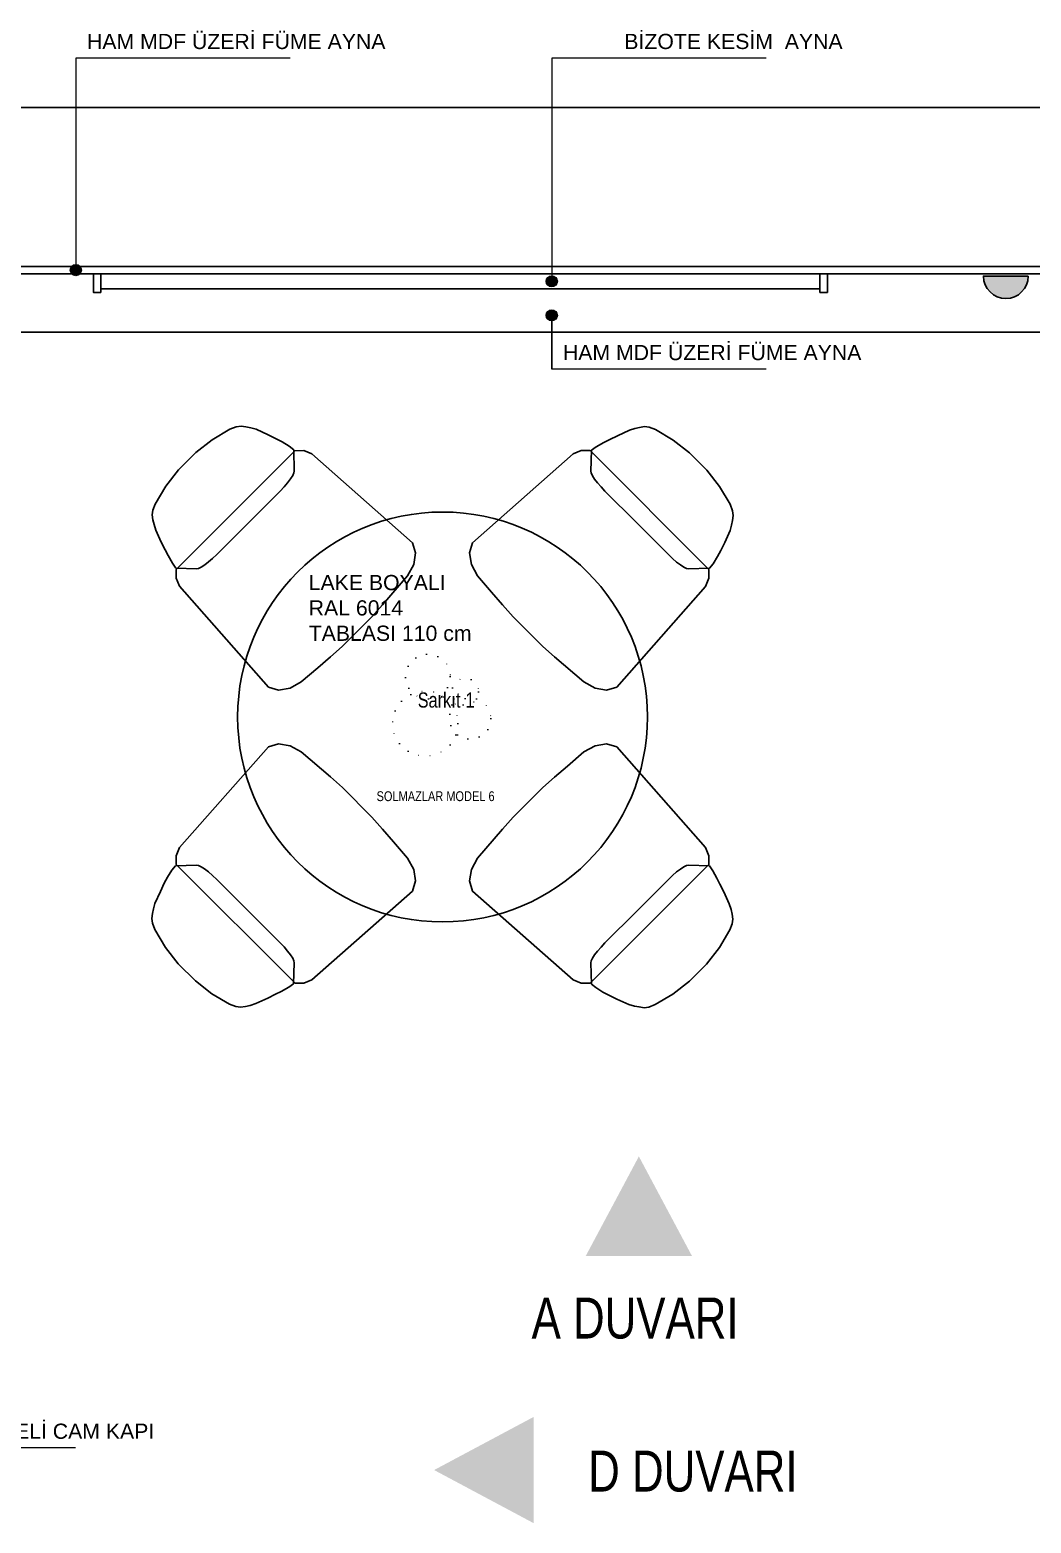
# Model space of a CAD drawing. Header units: millimetres. Extents: x 7687 to 15428, y -715 to 4028.
# Drawn here: x 8661.4 to 8930.1, y 753.9 to 1154.6 of the extents above; entities that cross this region are included whole.
import ezdxf

# ---------------------------------------------------------------- set-up
doc = ezdxf.new("R2010")
doc.units = ezdxf.units.MM
doc.linetypes.add('14.022_CEKIRDEKLER_SAFTLAR_+51.00$0$ACAD_ISO07W100', pattern=[3, 0, -3])
doc.linetypes.add('ACAD_ISO07W100', pattern=[3, 0, -3])
for name, color, linetype in [('AYNA', 145, 'Continuous'), ('FÜME CAM', 122, 'Continuous'), ('LAMİNANT MASA', 121, 'Continuous'), ('YAZI', 121, 'Continuous')]:
    doc.layers.add(name, color=color, linetype=linetype)
for name, color, linetype, lineweight in [('Sarkıt Ayd.', 50, 'ACAD_ISO07W100', 0), ('SS_FURNITURE', 23, 'Continuous', 25), ('yazı', 7, 'Continuous', 20)]:
    doc.layers.add(name, color=color, linetype=linetype, lineweight=lineweight)
doc.styles.add('OTEL AKSARAY', font='', dxfattribs={"width": 0.8})
doc.styles.add('ROMANC', font='arial.ttf')
doc.styles.get('OTEL AKSARAY').set_extended_font_data('FrankRuehl')

# ---------------------------------------------------------------- blocks, each defined once
blk = doc.blocks.new('fxtgd')
at = {"layer": 'Sarkıt Ayd.', "linetype": '14.022_CEKIRDEKLER_SAFTLAR_+51.00$0$ACAD_ISO07W100'}
for centre, radius in [((47577.87, 3685.46), 6), ((47587.87, 3681.37), 3.6), ((47577.16, 3672.82), 8.75), ((47589.2, 3674.2), 5.55)]:
    blk.add_circle(centre, radius, dxfattribs=at)
at = {"layer": 'Sarkıt Ayd.', "insert": (47575.13, 3681.18), "char_height": 4.08, "attachment_point": 1, "style": 'OTEL AKSARAY'}
blk.add_mtext_dynamic_manual_height_columns('Sark{\\fArial|b0|i0|c162|p34;ıt 1}', width=49.5719, gutter_width=425, heights=[0], dxfattribs=at)
blk = doc.blocks.new('LAKE BOYALI MDF')
at = {"layer": 'LAMİNANT MASA'}
blk.add_circle((47554.37, 3964.93), 55, dxfattribs=at)
at = {"layer": 'Sarkıt Ayd.'}
blk.add_blockref('fxtgd', (-27.42, 290.34), dxfattribs=at)
at = {"layer": 'yazı', "insert": (47518.45, 4003.04), "char_height": 4.08, "attachment_point": 1, "style": 'ROMANC'}
blk.add_mtext_dynamic_manual_height_columns('{\\fArial|b0|i0|c177|p34;LAKE BOYALI \\PRAL 6014\\PTABLASI }110 cm', width=49.5719, gutter_width=425, heights=[0], dxfattribs=at)
blk = doc.blocks.new('A$C45576B5D')
for points, elevation in [([(0, 45.99), (16.66, 14.04), (18.37, 12.42), (20.59, 11.58), (61.76, 29.87), (62.63, 32.08), (62.58, 34.44), (50.04, 68.21), (47.77, 69.95), (44.71, 70.58), (41.3, 70.12), (31.58, 66.66), (27.59, 65.16), (17.31, 60.59), (13.53, 58.64), (9.56, 56.5), (4.44, 53.75), (1.81, 51.52), (0.23, 48.84)], 3.76), ([(20.87, 11.3), (21.76, 10), (23.25, 8.22), (24.42, 6.92), (25.98, 5.2), (28.46, 2.69), (29.66, 1.69), (30.75, 0.97), (31.91, 0.3), (33.16, 0.01), (34.93, 0), (40.38, 0.94), (45.73, 2.56), (51.7, 5.21), (56.48, 8.09), (60.84, 11.51), (62.07, 12.88), (62.69, 14), (62.97, 15.31), (63.21, 16.58), (63.36, 18.08), (63.17, 21.61), (62.95, 24.01), (62.74, 25.84), (62.31, 28.03), (61.83, 29.5), (56.59, 31.67), (56.08, 31.77), (55.28, 31.71), (54.24, 31.49), (53, 31.13), (51.63, 30.64), (50.22, 30.05), (39.21, 25.16), (28.2, 20.27), (26.82, 19.62), (25.55, 18.94), (24.45, 18.26), (23.58, 17.63), (23, 17.08), (22.73, 16.63)], 13)]:
    blk.add_lwpolyline(points, close=True, dxfattribs=dict(elevation=elevation))

msp = doc.modelspace()

# ---------------------------------------------------------------- hatches: boundary and pattern name
at = {"layer": 'AYNA', "true_color": 0x727430}
h = msp.add_hatch(color=67, dxfattribs=at)
h.dxf.hatch_style = 1
h.paths.add_polyline_path([(8929.35, 1088.5), (8917.35, 1088.5, 1)])
at = {"layer": 'YAZI'}
h = msp.add_hatch(color=256, dxfattribs=at)
h.dxf.hatch_style = 1
h.paths.add_polyline_path([(8810.61, 825.58), (8839.1, 825.58), (8824.86, 852.28)])
h = msp.add_hatch(color=256, dxfattribs=at)
h.dxf.hatch_style = 1
h.paths.add_polyline_path([(8769.91, 768.12), (8796.61, 753.87), (8796.61, 782.37)])
at = {"layer": 'yazı'}
h = msp.add_hatch(color=256, dxfattribs=at)
h.dxf.hatch_style = 1
h.paths.add_polyline_path([(8675.25, 1090.12), (8672.25, 1090.12, 1)])
h.paths.add_polyline_path([(8673.75, 1091.62), (8673.75, 1090.12), (8675.25, 1090.12, 0.414214)])
h.paths.add_polyline_path([(8673.75, 1091.62, 0.414214), (8672.25, 1090.12), (8673.75, 1090.12)])
h = msp.add_hatch(color=256, dxfattribs=at)
h.dxf.hatch_style = 1
h.paths.add_polyline_path([(8802.99, 1087.12), (8799.99, 1087.12, 1)])
h.paths.add_polyline_path([(8801.49, 1088.62), (8801.49, 1087.12), (8802.99, 1087.12, 0.414214)])
h.paths.add_polyline_path([(8801.49, 1088.62, 0.414214), (8799.99, 1087.12), (8801.49, 1087.12)])
h = msp.add_hatch(color=256, dxfattribs=at)
h.dxf.hatch_style = 1
h.paths.add_polyline_path([(8802.99, 1077.98), (8799.99, 1077.98, 1)])
h.paths.add_polyline_path([(8801.49, 1079.48), (8801.49, 1077.98), (8802.99, 1077.98, 0.414214)])
h.paths.add_polyline_path([(8801.49, 1079.48, 0.414214), (8799.99, 1077.98), (8801.49, 1077.98)])

# ---------------------------------------------------------------- linework, layer by layer
at = {"color": 242, "true_color": 0xcd2027}
msp.add_lwpolyline([(10533.23, 1133.78), (8193.35, 1133.78), (8193.35, 1091.12), (9688.15, 1091.12)], dxfattribs=at)
msp.add_lwpolyline([(8929.35, 1088.5), (8917.35, 1088.5, 1)], format="xyb", close=True, dxfattribs=at)
at = {"layer": 'AYNA', "color": 241, "true_color": 0xf7abae}
for points in [[(8680.45, 1089.12), (8678.45, 1089.12), (8678.45, 1085.12), (8678.45, 1084.12), (8680.45, 1084.12), (8680.45, 1085.12)], [(8873.47, 1089.12), (8875.47, 1089.12), (8875.47, 1085.12), (8875.47, 1084.12), (8873.47, 1084.12), (8873.47, 1085.12)]]:
    msp.add_lwpolyline(points, dxfattribs=at)
at = {"layer": 'AYNA'}
msp.add_lwpolyline([(8873.47, 1089.12), (8873.47, 1085.12), (8680.45, 1085.12), (8680.45, 1089.12)], close=True, dxfattribs=at)
at = {"layer": 'FÜME CAM'}
msp.add_lwpolyline([(9688.15, 1091.12), (9688.15, 1089.12), (8572.96, 1089.12), (8572.96, 1091.12)], close=True, dxfattribs=at)
msp.add_lwpolyline([(8572.96, 1088.5), (8572.96, 1073.5), (9688.15, 1073.5), (9688.15, 1088.5)], dxfattribs=at)
at = {"layer": 'YAZI'}
msp.add_line((8801.49, 1063.53), (8801.49, 1077.98), dxfattribs=at)
at = {"layer": 'yazı'}
for p, q in [((8859, 1147.01), (8801.49, 1147.01)), ((8801.49, 1147.01), (8801.49, 1087.12)), ((8859, 1063.53), (8801.49, 1063.53)), ((8673.67, 774.06), (8616.16, 774.06))]:
    msp.add_line(p, q, dxfattribs=at)
msp.add_lwpolyline([(8731.26, 1147.01), (8673.75, 1147.01), (8673.75, 1089.12)], dxfattribs=at)
for centre in [(8673.75, 1090.12), (8801.49, 1087.12), (8801.49, 1077.98)]:
    msp.add_circle(centre, 1.5, dxfattribs=at)

# ---------------------------------------------------------------- block references
at = {"layer": 'SS_FURNITURE', "xscale": -1}
for p, rotation in [((8796.72, 1059.88, -3.76), 158.9523480858343), ((8682.51, 994.76, -3.76), 248.9523480858344), ((8861.84, 945.66, -3.76), 68.95234808583432), ((8747.63, 880.55, -3.76), 338.9523480858343)]:
    msp.add_blockref('A$C45576B5D', p, dxfattribs=dict(at, rotation=rotation))
at = {"layer": 'YAZI'}
msp.add_blockref('LAKE BOYALI MDF', (-38782.2, -2994.72), dxfattribs=at)

# ---------------------------------------------------------------- texts
at = {"layer": 'YAZI', "char_height": 10.994, "style": 'OTEL AKSARAY'}
for s, insert, attachment_point in [('A DUVARI', (8796.07, 814.41), 1), ('D DUVARI', (8867.45, 773.34), 3)]:
    msp.add_mtext_dynamic_manual_height_columns(s, width=218.8247, gutter_width=183.23, heights=[0], dxfattribs=dict(at, insert=insert, attachment_point=attachment_point))
at = {"layer": 'yazı'}
for s, width, insert, char_height, attachment_point, style in [('HAM MDF ÜZERİ FÜME AYNA', 252.8052, (8756.85, 1153.53), 4.08, 3, 'ROMANC'), ('BİZOTE KESİM  AYNA', 252.8052, (8879.54, 1153.53), 4.08, 3, 'ROMANC'), ('HAM MDF ÜZERİ FÜME AYNA', 252.8052, (8884.58, 1070.05), 4.08, 3, 'ROMANC'), ('{\\fArial|b0|i0|c162|p34;SOLMAZLAR MODEL 6}', 37.1071, (8754.46, 950.27), 2.6438, 1, 'OTEL AKSARAY')]:
    msp.add_mtext_dynamic_manual_height_columns(s, width=width, gutter_width=425, heights=[0], dxfattribs=dict(at, insert=insert, char_height=char_height, attachment_point=attachment_point, style=style))
note = msp.add_mtext_dynamic_manual_height_columns('RUSTİK ÇERÇEVELİ CAM KAPI\\P', width=252.8052, gutter_width=0, heights=[5.12, 0], dxfattribs=dict(at, insert=(8611.19, 780.58), char_height=4.08, attachment_point=1, style='ROMANC'))

doc.saveas('drawing.dxf')
